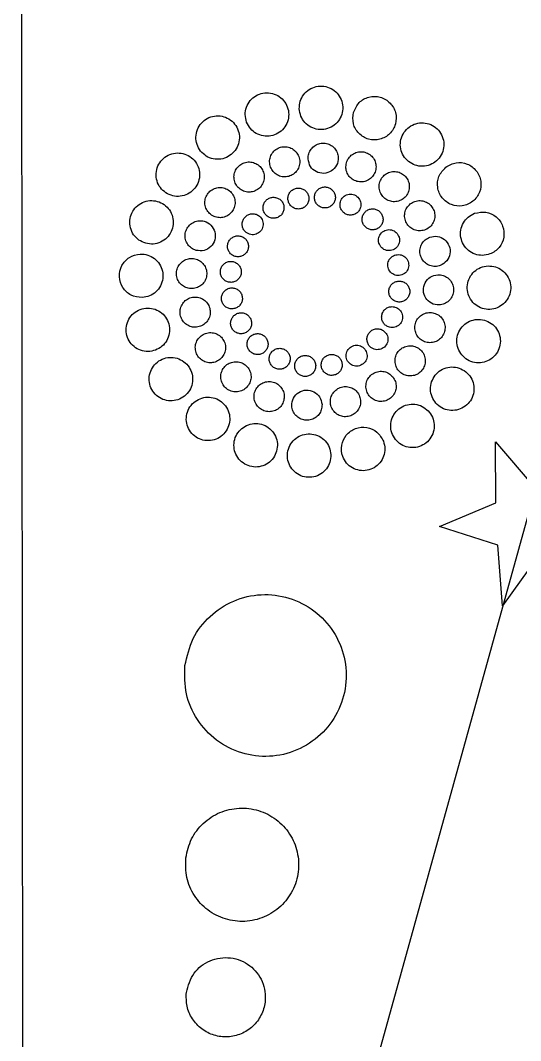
# Model space of a CAD drawing. Extents: x -494 to 784, y 11 to 1214.
# Drawn here: x 6.8 to 132.7, y 340.3 to 597 of the extents above; entities that cross this region are included whole.
import ezdxf

# ---------------------------------------------------------------- set-up
doc = ezdxf.new("R2010")
doc.units = 0
doc.layers.add('Layer_1', color=7, linetype='CONTINUOUS')

msp = doc.modelspace()

# ---------------------------------------------------------------- linework, layer by layer
at = {"layer": 'Layer_1', "color": 3}
msp.add_line((340.093007, 1213.844937), (7.729113, 15.183946), dxfattribs=at)
at = {"layer": 'Layer_1', "color": 7}
for p, q in [((7.729102, 15.183918), (6.826574, 922.74871)), ((77.010985, 574.768835), (77.010985, 574.768835)), ((90.655235, 573.866107), (90.655235, 573.866107)), ((63.755575, 571.411082), (63.755575, 571.411082)), ((103.352717, 568.791243), (103.352717, 568.791243)), ((52.186529, 564.12153), (52.186529, 564.12153)), ((69.772162, 560.093669), (69.772162, 560.093669)), ((79.235827, 562.146107), (79.235827, 562.146107)), ((88.870548, 561.173668), (88.870548, 561.173668)), ((113.860531, 560.041036), (113.860531, 560.041036)), ((97.7332, 557.271514), (97.7332, 557.271514)), ((61.405915, 555.21726), (61.405915, 555.21726)), ((43.436303, 553.613707), (43.436303, 553.613707)), ((80.826723, 552.330816), (80.826723, 552.330816)), ((74.318284, 551.250388), (74.318284, 551.250388)), ((87.350485, 551.347148), (87.350485, 551.347148)), ((104.95626, 550.821649), (104.95626, 550.821649)), ((54.95604, 547.994184), (54.95604, 547.994184)), ((68.462267, 548.211619), (68.462267, 548.211619)), ((93.250975, 548.395668), (93.250975, 548.395668)), ((121.15009, 548.471982), (121.15009, 548.471982)), ((63.831882, 543.511962), (63.831882, 543.511962)), ((97.950624, 543.765301), (97.950624, 543.765301)), ((109.832679, 542.455396), (109.832679, 542.455396)), ((38.36146, 540.916227), (38.36146, 540.916227)), ((51.053896, 539.131541), (51.053896, 539.131541)), ((60.880412, 537.611479), (60.880412, 537.611479)), ((100.98939, 537.909271), (100.98939, 537.909271)), ((124.507843, 535.21658), (124.507843, 535.21658)), ((111.885116, 532.991738), (111.885116, 532.991738)), ((50.081448, 529.496821), (50.081448, 529.496821)), ((59.896745, 531.087717), (59.896745, 531.087717)), ((102.069821, 531.400842), (102.069821, 531.400842)), ((37.458721, 527.271979), (37.458721, 527.271979)), ((60.977179, 524.579274), (60.977179, 524.579274)), ((101.086153, 524.87708), (101.086153, 524.87708)), ((110.912663, 523.35702), (110.912663, 523.35702)), ((123.605102, 521.572333), (123.605102, 521.572333)), ((52.133892, 520.033149), (52.133892, 520.033149)), ((64.015926, 518.723255), (64.015926, 518.723255)), ((98.134674, 518.976586), (98.134674, 518.976586)), ((40.816481, 514.016563), (40.816481, 514.016563)), ((68.715594, 514.092887), (68.715594, 514.092887)), ((93.504292, 514.276937), (93.504292, 514.276937)), ((107.010525, 514.494359), (107.010525, 514.494359)), ((57.010289, 511.666907), (57.010289, 511.666907)), ((74.616087, 511.141411), (74.616087, 511.141411)), ((87.648285, 511.238183), (87.648285, 511.238183)), ((81.139839, 510.157747), (81.139839, 510.157747)), ((118.530263, 508.874835), (118.530263, 508.874835)), ((100.560643, 507.271296), (100.560643, 507.271296)), ((64.233366, 505.217036), (64.233366, 505.217036)), ((48.106023, 502.447524), (48.106023, 502.447524)), ((73.096024, 501.314891), (73.096024, 501.314891)), ((92.194407, 502.394901), (92.194407, 502.394901)), ((82.730735, 500.342458), (82.730735, 500.342458)), ((109.78003, 498.367025), (109.78003, 498.367025)), ((58.613848, 493.697306), (58.613848, 493.697306)), ((98.210994, 491.077489), (98.210994, 491.077489)), ((126.491279, 475.558345), (126.388315, 490.950557)), ((126.388315, 490.950557), (136.409811, 479.267215)), ((71.311335, 488.622446), (71.311335, 488.622446)), ((84.955576, 487.719733), (84.955576, 487.719733)), ((112.282923, 469.637695), (126.491279, 475.558345)), ((126.953621, 464.979164), (112.282923, 469.637695)), ((128.193866, 449.636639), (126.953621, 464.979164)), ((137.157893, 462.14973), (128.193866, 449.636639)), ((48.24577, 434.629574), (48.24577, 434.629574)), ((48.448623, 386.252279), (48.448623, 386.252279)), ((48.590624, 352.388202), (48.590624, 352.388202))]:
    msp.add_line(p, q, dxfattribs=at)
for points, knots in [([(77.010985, 574.768835), (77.104212, 574.132697), (77.289332, 572.869525), (78.368621, 571.236701), (79.89607, 570.054424), (81.748957, 569.472957), (83.684418, 569.557543), (85.47696, 570.298326), (86.905644, 571.609794), (87.800473, 573.328894), (88.05511, 575.251497), (87.633717, 577.144555), (86.592326, 578.779036), (85.054677, 579.960866), (83.204345, 580.542445), (81.268884, 580.457859), (79.473788, 579.716964), (78.055303, 578.405942), (77.122576, 576.685186), (77.04836, 575.410681), (77.010985, 574.768835)], [0, 0, 0, 0, 1.909069, 3.790816, 5.699884, 7.608953, 9.4907, 11.399769, 13.308837, 15.190584, 17.099653, 19.008722, 20.890469, 22.799537, 24.708606, 26.590353, 28.499422, 30.40849, 32.290237, 34.199306, 34.199306, 34.199306, 34.199306]), ([(63.755575, 571.411082), (64.040817, 570.834888), (64.607218, 569.690745), (66.138253, 568.471355), (67.956287, 567.818952), (69.89817, 567.838517), (71.712765, 568.517053), (73.188658, 569.775505), (74.142152, 571.464273), (74.461953, 573.375751), (74.110011, 575.282942), (73.124255, 576.95313), (71.628752, 578.185806), (69.801155, 578.834634), (67.861667, 578.815964), (66.047072, 578.137428), (64.568784, 576.87808), (63.624853, 575.192888), (63.269519, 573.268124), (63.59278, 572.033063), (63.755575, 571.411082)], [0, 0, 0, 0, 1.909069, 3.790815, 5.699884, 7.608952, 9.490699, 11.399768, 13.308836, 15.190583, 17.099652, 19.00872, 20.890467, 22.799535, 24.708604, 26.590351, 28.499419, 30.408488, 32.290234, 34.199303, 34.199303, 34.199303, 34.199303]), ([(90.655235, 573.866107), (90.542445, 572.896605), (90.320212, 570.986357), (91.860031, 568.38853), (94.390686, 566.882461), (97.364308, 566.862308), (99.937523, 568.319675), (101.450425, 570.872824), (101.468334, 573.840503), (100.013042, 576.414892), (97.453644, 577.928932), (94.508765, 577.941114), (91.851024, 576.507184), (91.057811, 574.755257), (90.655235, 573.866107)], [0, 0, 0, 0, 2.860391, 5.635944, 8.496335, 11.356727, 14.132279, 16.992671, 19.853062, 22.628615, 25.489006, 28.349397, 31.12495, 33.985341, 33.985341, 33.985341, 33.985341]), ([(52.186529, 564.12153), (52.635864, 563.661681), (53.528103, 562.748564), (55.361016, 562.061971), (57.291672, 562.003302), (59.132468, 562.621985), (60.64857, 563.828051), (61.663345, 565.480987), (62.048313, 567.381747), (61.761783, 569.298494), (60.837712, 571.003584), (59.384086, 572.287412), (57.58086, 572.997621), (55.642213, 573.049934), (53.803419, 572.432843), (52.287317, 571.226776), (51.270541, 569.572249), (50.893563, 567.677845), (51.150405, 565.737481), (51.839499, 564.662762), (52.186529, 564.12153)], [0, 0, 0, 0, 1.909069, 3.790815, 5.699884, 7.608952, 9.490699, 11.399768, 13.308836, 15.190583, 17.099652, 19.00872, 20.890467, 22.799535, 24.708604, 26.590351, 28.499419, 30.408488, 32.290234, 34.199303, 34.199303, 34.199303, 34.199303]), ([(103.352717, 568.791243), (103.054227, 568.221799), (102.461518, 567.091061), (102.374931, 565.135688), (102.915739, 563.281395), (104.072978, 561.721878), (105.688517, 560.652673), (107.574135, 560.19835), (109.500827, 560.419591), (111.23522, 561.284404), (112.571303, 562.690151), (113.343101, 564.469356), (113.461322, 566.403792), (112.912, 568.263721), (111.756893, 569.821826), (110.141354, 570.89103), (108.253604, 571.346765), (106.335426, 571.119889), (104.569399, 570.276012), (103.760222, 569.288538), (103.352717, 568.791243)], [0, 0, 0, 0, 1.909069, 3.790816, 5.699884, 7.608953, 9.4907, 11.399769, 13.308837, 15.190584, 17.099653, 19.008722, 20.890469, 22.799537, 24.708606, 26.590353, 28.499422, 30.40849, 32.290237, 34.199306, 34.199306, 34.199306, 34.199306]), ([(69.772162, 560.093669), (69.970246, 559.693534), (70.36358, 558.898991), (71.426799, 558.052192), (72.689322, 557.599134), (74.037853, 557.612721), (75.297988, 558.083927), (76.322914, 558.957852), (76.985062, 560.130608), (77.207147, 561.458023), (76.962742, 562.782461), (76.27819, 563.942314), (75.239646, 564.798339), (73.970481, 565.248914), (72.623614, 565.235949), (71.363479, 564.764743), (70.33689, 563.890196), (69.681383, 562.719924), (69.434623, 561.383282), (69.65911, 560.525601), (69.772162, 560.093669)], [0, 0, 0, 0, 1.325742, 2.632511, 3.958253, 5.283995, 6.590764, 7.916506, 9.242248, 10.549017, 11.874759, 13.200501, 14.507269, 15.833012, 17.158754, 18.465522, 19.791264, 21.117007, 22.423775, 23.749517, 23.749517, 23.749517, 23.749517]), ([(79.235827, 562.146107), (79.369386, 561.481588), (79.632543, 560.172259), (81.206993, 558.786973), (83.201624, 558.335243), (85.16971, 558.960445), (86.557142, 560.473756), (86.95561, 562.264302), (86.612417, 563.795384), (85.889619, 564.931111), (84.821702, 565.751645), (83.536777, 566.155568), (82.192699, 566.096815), (80.946107, 565.582308), (79.961048, 564.671875), (79.313321, 563.476906), (79.261782, 562.591833), (79.235827, 562.146107)], [0, 0, 0, 0, 1.986383, 3.91385, 5.900233, 7.886616, 9.814083, 11.800466, 13.126208, 14.432977, 15.758719, 17.084461, 18.39123, 19.716972, 21.042714, 22.349483, 23.675225, 23.675225, 23.675225, 23.675225]), ([(43.436303, 553.613707), (44.005747, 553.315216), (45.136485, 552.722507), (47.091858, 552.635921), (48.946152, 553.176728), (50.505669, 554.333968), (51.574873, 555.949507), (52.029196, 557.835125), (51.807956, 559.761816), (50.943142, 561.496209), (49.537396, 562.832293), (47.758191, 563.60409), (45.823754, 563.722311), (43.963826, 563.17299), (42.40572, 562.017883), (41.336516, 560.402344), (40.880782, 558.514593), (41.107657, 556.596416), (41.951534, 554.830388), (42.939008, 554.021211), (43.436303, 553.613707)], [0, 0, 0, 0, 1.909069, 3.790816, 5.699884, 7.608953, 9.4907, 11.399769, 13.308837, 15.190584, 17.099653, 19.008722, 20.890469, 22.799537, 24.708606, 26.590353, 28.499422, 30.40849, 32.290237, 34.199306, 34.199306, 34.199306, 34.199306]), ([(88.870548, 561.173668), (88.795608, 560.733521), (88.646801, 559.859526), (89.009228, 558.549507), (89.764329, 557.440883), (90.8633, 556.659229), (92.159738, 556.299753), (93.502601, 556.404337), (94.727619, 556.963916), (95.687524, 557.907279), (96.268282, 559.12243), (96.396211, 560.46314), (96.059171, 561.76612), (95.297236, 562.876639), (94.199977, 563.657818), (92.903539, 564.017294), (91.558965, 563.913184), (90.340779, 563.351711), (89.355488, 562.415387), (89.032969, 561.589558), (88.870548, 561.173668)], [0, 0, 0, 0, 1.325742, 2.632511, 3.958253, 5.283995, 6.590764, 7.916506, 9.242248, 10.549017, 11.874759, 13.200501, 14.507269, 15.833012, 17.158754, 18.465522, 19.791264, 21.117007, 22.423775, 23.749517, 23.749517, 23.749517, 23.749517]), ([(61.405915, 555.21726), (61.717953, 554.89792), (62.337564, 554.263811), (63.61042, 553.787011), (64.951154, 553.746268), (66.229484, 554.175909), (67.282333, 555.013455), (67.987038, 556.161327), (68.254377, 557.481299), (68.055398, 558.812374), (67.413681, 559.996465), (66.404219, 560.888012), (65.151978, 561.381212), (63.805696, 561.417541), (62.528756, 560.989005), (61.475907, 560.151459), (60.769812, 559.002482), (60.508022, 557.686924), (60.686385, 556.339449), (61.164922, 555.593116), (61.405915, 555.21726)], [0, 0, 0, 0, 1.325742, 2.632511, 3.958253, 5.283995, 6.590764, 7.916506, 9.242248, 10.549017, 11.874759, 13.200501, 14.507269, 15.833012, 17.158754, 18.465522, 19.791264, 21.117007, 22.423775, 23.749517, 23.749517, 23.749517, 23.749517]), ([(113.860531, 560.041036), (113.199424, 559.322988), (111.896817, 557.90819), (111.615593, 554.901422), (112.77769, 552.195504), (115.171556, 550.431349), (118.109949, 550.097887), (120.834616, 551.274166), (122.593463, 553.664542), (122.929295, 556.602665), (121.748628, 559.331926), (119.373331, 561.072738), (116.380331, 561.474845), (114.708851, 560.523745), (113.860531, 560.041036)], [0, 0, 0, 0, 2.860391, 5.635944, 8.496335, 11.356726, 14.132279, 16.99267, 19.853062, 22.628615, 25.489006, 28.349397, 31.12495, 33.985341, 33.985341, 33.985341, 33.985341]), ([(97.7332, 557.271514), (97.525915, 556.876067), (97.114311, 556.090832), (97.054182, 554.732935), (97.429742, 553.445231), (98.233381, 552.362233), (99.355283, 551.61973), (100.66474, 551.304228), (102.00272, 551.457867), (103.20716, 552.058432), (104.134995, 553.034645), (104.670966, 554.270204), (104.753064, 555.613562), (104.371591, 556.905179), (103.569433, 557.987197), (102.447531, 558.7297), (101.136593, 559.046182), (99.804525, 558.88863), (98.578118, 558.302604), (98.016189, 557.616858), (97.7332, 557.271514)], [0, 0, 0, 0, 1.325742, 2.632511, 3.958253, 5.283995, 6.590764, 7.916506, 9.242248, 10.549017, 11.874759, 13.200501, 14.507269, 15.833012, 17.158754, 18.465522, 19.791264, 21.117007, 22.423775, 23.749517, 23.749517, 23.749517, 23.749517]), ([(54.95604, 547.994184), (55.351488, 547.786899), (56.136722, 547.375295), (57.49462, 547.315166), (58.782324, 547.690726), (59.865322, 548.494365), (60.607825, 549.616267), (60.923327, 550.925724), (60.769688, 552.263704), (60.169123, 553.468143), (59.19291, 554.395979), (57.957351, 554.93195), (56.613992, 555.014048), (55.322376, 554.632574), (54.240358, 553.830417), (53.497855, 552.708515), (53.181373, 551.397577), (53.338925, 550.065509), (53.924951, 548.839101), (54.610696, 548.277173), (54.95604, 547.994184)], [0, 0, 0, 0, 1.325742, 2.632511, 3.958253, 5.283995, 6.590764, 7.916506, 9.242248, 10.549017, 11.874759, 13.200501, 14.507269, 15.833012, 17.158754, 18.465522, 19.791264, 21.117007, 22.423775, 23.749517, 23.749517, 23.749517, 23.749517]), ([(74.318284, 551.250388), (74.455843, 550.972516), (74.728991, 550.42075), (75.467338, 549.832696), (76.34409, 549.518072), (77.28057, 549.527507), (78.155663, 549.854733), (78.867418, 550.461626), (79.327243, 551.27604), (79.481468, 552.197856), (79.311743, 553.117605), (78.836359, 553.923058), (78.115148, 554.51752), (77.233784, 554.830419), (76.298459, 554.821416), (75.423366, 554.49419), (74.710456, 553.886865), (74.255243, 553.074176), (74.083882, 552.145952), (74.239775, 551.55034), (74.318284, 551.250388)], [0, 0, 0, 0, 0.920654, 1.828133, 2.748787, 3.669441, 4.57692, 5.497574, 6.418228, 7.325706, 8.246361, 9.167015, 10.074493, 10.995148, 11.915802, 12.82328, 13.743935, 14.664589, 15.572067, 16.492721, 16.492721, 16.492721, 16.492721]), ([(80.826723, 552.330816), (80.871682, 552.024036), (80.960956, 551.414868), (81.481447, 550.627433), (82.218064, 550.057277), (83.111624, 549.776863), (84.045006, 549.817654), (84.909465, 550.174899), (85.598453, 550.807359), (86.029986, 551.6364), (86.152786, 552.563581), (85.949568, 553.476514), (85.447354, 554.264748), (84.705818, 554.834689), (83.813489, 555.115157), (82.880107, 555.074366), (82.014417, 554.717067), (81.330348, 554.084822), (80.880538, 553.254982), (80.844747, 552.640348), (80.826723, 552.330816)], [0, 0, 0, 0, 0.920654, 1.828133, 2.748787, 3.669441, 4.57692, 5.497574, 6.418228, 7.325706, 8.246361, 9.167015, 10.074493, 10.995148, 11.915802, 12.82328, 13.743935, 14.664589, 15.572067, 16.492721, 16.492721, 16.492721, 16.492721]), ([(68.462267, 548.211619), (68.67896, 547.989856), (69.109245, 547.549502), (69.993173, 547.218391), (70.924238, 547.190097), (71.811968, 547.488459), (72.543113, 548.070088), (73.032491, 548.867222), (73.218143, 549.783869), (73.079963, 550.708227), (72.634327, 551.530512), (71.933311, 552.149642), (71.0637, 552.492142), (70.128781, 552.51737), (69.242017, 552.219776), (68.510872, 551.638147), (68.020529, 550.840246), (67.83873, 549.926664), (67.962593, 548.990917), (68.294911, 548.47263), (68.462267, 548.211619)], [0, 0, 0, 0, 0.920654, 1.828133, 2.748787, 3.669441, 4.57692, 5.497574, 6.418228, 7.325706, 8.246361, 9.167015, 10.074493, 10.995148, 11.915802, 12.82328, 13.743935, 14.664589, 15.572067, 16.492721, 16.492721, 16.492721, 16.492721]), ([(87.350485, 551.347148), (87.298443, 551.04149), (87.195105, 550.434549), (87.44679, 549.524814), (87.971167, 548.754935), (88.73434, 548.212122), (89.634647, 547.962477), (90.567179, 548.035142), (91.417929, 548.423599), (92.084371, 549.079227), (92.555689, 550.061655), (92.565671, 551.335469), (91.86317, 552.576124), (90.629078, 553.306507), (89.208851, 553.31232), (87.92716, 552.620819), (87.544629, 551.775944), (87.350485, 551.347148)], [0, 0, 0, 0, 0.920654, 1.828133, 2.748787, 3.669441, 4.57692, 5.497574, 6.418228, 7.325706, 8.246361, 9.625793, 10.964312, 12.343745, 13.723178, 15.061697, 16.441129, 16.441129, 16.441129, 16.441129]), ([(38.36146, 540.916227), (38.995272, 540.808313), (40.253825, 540.594031), (42.140252, 541.115926), (43.736671, 542.203272), (44.862253, 543.78579), (45.379897, 545.652661), (45.229296, 547.586383), (44.423504, 549.350409), (43.06506, 550.732672), (41.315244, 551.568963), (39.384621, 551.753182), (37.50833, 551.267843), (35.909183, 550.170658), (34.784285, 548.590605), (34.26664, 546.723734), (34.416558, 544.787547), (35.225079, 543.03336), (36.573386, 541.614541), (37.762578, 541.150114), (38.36146, 540.916227)], [0, 0, 0, 0, 1.909069, 3.790815, 5.699884, 7.608952, 9.490699, 11.399768, 13.308836, 15.190583, 17.099652, 19.00872, 20.890467, 22.799535, 24.708604, 26.590351, 28.499419, 30.408488, 32.290234, 34.199303, 34.199303, 34.199303, 34.199303]), ([(93.250975, 548.395668), (93.107027, 548.121052), (92.821191, 547.57575), (92.779435, 546.632766), (93.040241, 545.738527), (93.598323, 544.986445), (94.377422, 544.470818), (95.286767, 544.251719), (96.21592, 544.358413), (97.052336, 544.775472), (97.696667, 545.453398), (98.068869, 546.311425), (98.125881, 547.244313), (97.860969, 548.141269), (97.303915, 548.89267), (96.524816, 549.408297), (95.614443, 549.628077), (94.689396, 549.518665), (93.837724, 549.111703), (93.447495, 548.635491), (93.250975, 548.395668)], [0, 0, 0, 0, 0.920654, 1.828133, 2.748787, 3.669441, 4.57692, 5.497574, 6.418228, 7.325706, 8.246361, 9.167015, 10.074493, 10.995148, 11.915802, 12.82328, 13.743935, 14.664589, 15.572067, 16.492721, 16.492721, 16.492721, 16.492721]), ([(104.95626, 550.821649), (104.63692, 550.509611), (104.002811, 549.89), (103.526011, 548.617144), (103.485268, 547.27641), (103.914909, 545.99808), (104.752455, 544.945231), (105.900327, 544.240526), (107.220299, 543.973187), (108.551374, 544.172166), (109.735465, 544.813883), (110.627012, 545.823345), (111.120212, 547.075586), (111.156541, 548.421868), (110.728005, 549.698808), (109.890459, 550.751657), (108.741482, 551.457752), (107.425923, 551.719542), (106.078449, 551.541179), (105.332116, 551.062642), (104.95626, 550.821649)], [0, 0, 0, 0, 1.325742, 2.632511, 3.958253, 5.283995, 6.590764, 7.916506, 9.242248, 10.549017, 11.874759, 13.200501, 14.507269, 15.833012, 17.158754, 18.465522, 19.791264, 21.117007, 22.423775, 23.749517, 23.749517, 23.749517, 23.749517]), ([(63.831882, 543.511962), (64.259737, 543.315751), (65.102757, 542.92915), (66.523701, 543.248252), (67.591668, 544.184481), (68.04376, 545.545383), (67.759884, 546.942576), (66.916572, 547.897315), (65.916297, 548.329467), (64.983192, 548.386973), (64.086294, 548.121927), (63.334877, 547.564909), (62.819254, 546.785801), (62.599474, 545.87543), (62.708885, 544.950382), (63.115848, 544.09871), (63.59206, 543.708482), (63.831882, 543.511962)], [0, 0, 0, 0, 1.379433, 2.717952, 4.097384, 5.476817, 6.815336, 8.194769, 9.115423, 10.022901, 10.943556, 11.86421, 12.771688, 13.692343, 14.612997, 15.520475, 16.44113, 16.44113, 16.44113, 16.44113]), ([(121.15009, 548.471982), (120.573895, 548.186741), (119.429753, 547.62034), (118.210364, 546.089305), (117.557959, 544.27127), (117.577528, 542.329391), (118.25605, 540.51478), (119.514552, 539.038951), (121.203139, 538.085216), (123.115286, 537.766309), (125.337842, 538.173051), (127.48693, 539.708867), (128.711996, 542.399518), (128.43312, 545.360016), (126.711854, 547.749642), (123.989642, 549.056954), (122.106059, 548.66892), (121.15009, 548.471982)], [0, 0, 0, 0, 1.909069, 3.790815, 5.699884, 7.608952, 9.490699, 11.399768, 13.308836, 15.190583, 17.099652, 19.960043, 22.735596, 25.595987, 28.456378, 31.231931, 34.092322, 34.092322, 34.092322, 34.092322]), ([(51.053896, 539.131541), (51.727163, 539.053215), (53.053729, 538.898887), (54.857745, 539.968202), (55.903741, 541.725616), (55.917311, 543.790575), (54.906807, 545.57774), (53.32703, 546.510015), (51.764832, 546.656749), (50.461334, 546.320287), (49.350955, 545.558196), (48.569738, 544.460979), (48.210273, 543.16453), (48.31438, 541.819958), (48.875853, 540.601772), (49.812177, 539.616481), (50.638006, 539.293962), (51.053896, 539.131541)], [0, 0, 0, 0, 1.986383, 3.91385, 5.900233, 7.886616, 9.814083, 11.800466, 13.126208, 14.432977, 15.758719, 17.084461, 18.39123, 19.716972, 21.042714, 22.349483, 23.675225, 23.675225, 23.675225, 23.675225]), ([(97.950624, 543.765301), (97.631803, 543.41902), (97.003617, 542.736729), (96.867996, 541.286706), (97.428421, 539.981769), (98.58287, 539.130999), (99.99992, 538.970186), (101.313898, 539.53745), (102.162108, 540.690217), (102.324064, 542.107136), (101.754683, 543.42333), (100.609189, 544.262843), (99.165805, 544.45676), (98.359729, 543.998089), (97.950624, 543.765301)], [0, 0, 0, 0, 1.379433, 2.717952, 4.097384, 5.476817, 6.815336, 8.194769, 9.574201, 10.91272, 12.292153, 13.671585, 15.010105, 16.389537, 16.389537, 16.389537, 16.389537]), ([(60.880412, 537.611479), (61.18607, 537.559437), (61.793011, 537.456099), (62.702746, 537.707784), (63.472624, 538.232161), (64.01544, 538.995335), (64.265075, 539.895639), (64.192447, 540.828183), (63.803851, 541.67889), (63.148738, 542.34549), (62.304883, 542.748795), (61.373834, 542.837634), (60.468987, 542.603578), (59.697794, 542.074457), (59.155308, 541.312472), (58.905672, 540.412167), (58.97797, 539.478435), (59.367882, 538.632473), (60.018107, 537.948243), (60.591599, 537.724272), (60.880412, 537.611479)], [0, 0, 0, 0, 0.920654, 1.828133, 2.748787, 3.669441, 4.57692, 5.497574, 6.418228, 7.325706, 8.246361, 9.167015, 10.074493, 10.995148, 11.915802, 12.82328, 13.743935, 14.664589, 15.572067, 16.492721, 16.492721, 16.492721, 16.492721]), ([(109.832679, 542.455396), (109.432543, 542.257312), (108.638, 541.863978), (107.791202, 540.800759), (107.338143, 539.538235), (107.351732, 538.189708), (107.822929, 536.929561), (108.696888, 535.90468), (109.869518, 535.242364), (111.197398, 535.0209), (112.74084, 535.30336), (114.233263, 536.3699), (115.084003, 538.238407), (114.890339, 540.294309), (113.695015, 541.953771), (111.80459, 542.861627), (110.496546, 542.592159), (109.832679, 542.455396)], [0, 0, 0, 0, 1.325742, 2.632511, 3.958253, 5.283995, 6.590764, 7.916506, 9.242248, 10.549017, 11.874759, 13.861142, 15.788609, 17.774992, 19.761375, 21.688842, 23.675225, 23.675225, 23.675225, 23.675225]), ([(37.458721, 527.271979), (38.094859, 527.365206), (39.358031, 527.550326), (40.990855, 528.629615), (42.173133, 530.157065), (42.754595, 532.009949), (42.670027, 533.945422), (41.929177, 535.737917), (40.617956, 537.166776), (38.897943, 538.06096), (36.658477, 538.360933), (34.139978, 537.564389), (32.143415, 535.383995), (31.493797, 532.482216), (32.392384, 529.677646), (34.57738, 527.593108), (36.488684, 527.380091), (37.458721, 527.271979)], [0, 0, 0, 0, 1.909069, 3.790816, 5.699884, 7.608953, 9.4907, 11.399769, 13.308837, 15.190584, 17.099653, 19.960044, 22.735598, 25.595989, 28.45638, 31.231934, 34.092325, 34.092325, 34.092325, 34.092325]), ([(50.081448, 529.496821), (50.52321, 529.561562), (51.400413, 529.690117), (52.534319, 530.439624), (53.355344, 531.500352), (53.75914, 532.787079), (53.700401, 534.13115), (53.185967, 535.37597), (52.275226, 536.368112), (51.081407, 536.989521), (49.746266, 537.166352), (48.431642, 536.873718), (47.296586, 536.15053), (46.475871, 535.082718), (46.071996, 533.797765), (46.130736, 532.453695), (46.645247, 531.207101), (47.555679, 530.222042), (48.750648, 529.574315), (49.635721, 529.522776), (50.081448, 529.496821)], [0, 0, 0, 0, 1.325742, 2.632511, 3.958253, 5.283995, 6.590764, 7.916506, 9.242248, 10.549017, 11.874759, 13.200501, 14.507269, 15.833012, 17.158754, 18.465522, 19.791264, 21.117007, 22.423775, 23.749517, 23.749517, 23.749517, 23.749517]), ([(100.98939, 537.909271), (100.579167, 537.67846), (99.770887, 537.223683), (99.193821, 535.886538), (99.323569, 534.472288), (100.158614, 533.306414), (101.456614, 532.715579), (102.881576, 532.849037), (104.044495, 533.683272), (104.636377, 534.980795), (104.501591, 536.408519), (103.671585, 537.56092), (102.358769, 538.191376), (101.450407, 538.004245), (100.98939, 537.909271)], [0, 0, 0, 0, 1.379433, 2.717952, 4.097384, 5.476817, 6.815336, 8.194769, 9.574201, 10.91272, 12.292153, 13.671585, 15.010105, 16.389537, 16.389537, 16.389537, 16.389537]), ([(59.896745, 531.087717), (60.203524, 531.132676), (60.812693, 531.22195), (61.600127, 531.742441), (62.170284, 532.479058), (62.450698, 533.372619), (62.409907, 534.306001), (62.052661, 535.170459), (61.420202, 535.859447), (60.591161, 536.290981), (59.66398, 536.41378), (58.751046, 536.210562), (57.962813, 535.708348), (57.392872, 534.966812), (57.112403, 534.074484), (57.153195, 533.141102), (57.510494, 532.275411), (58.142739, 531.591343), (58.972578, 531.141532), (59.587213, 531.105741), (59.896745, 531.087717)], [0, 0, 0, 0, 0.920654, 1.828133, 2.748787, 3.669441, 4.57692, 5.497574, 6.418228, 7.325706, 8.246361, 9.167015, 10.074493, 10.995148, 11.915802, 12.82328, 13.743935, 14.664589, 15.572067, 16.492721, 16.492721, 16.492721, 16.492721]), ([(124.507843, 535.21658), (123.871705, 535.123353), (122.608533, 534.938234), (120.975709, 533.858944), (119.793432, 532.331495), (119.211965, 530.478608), (119.296551, 528.543147), (120.037334, 526.750606), (121.348802, 525.321921), (123.067902, 524.427093), (124.990505, 524.172455), (126.883563, 524.593849), (128.518044, 525.635239), (129.699874, 527.172888), (130.281453, 529.023221), (130.196867, 530.958682), (129.455972, 532.753778), (128.14495, 534.172262), (126.424194, 535.10499), (125.149688, 535.179205), (124.507843, 535.21658)], [0, 0, 0, 0, 1.909069, 3.790816, 5.699884, 7.608953, 9.4907, 11.399769, 13.308837, 15.190584, 17.099653, 19.008722, 20.890469, 22.799537, 24.708606, 26.590353, 28.499422, 30.40849, 32.290237, 34.199306, 34.199306, 34.199306, 34.199306]), ([(111.885116, 532.991738), (111.220597, 532.858179), (109.911269, 532.595023), (108.525983, 531.020572), (108.074253, 529.025941), (108.699455, 527.057856), (110.212765, 525.670423), (112.003311, 525.271955), (113.534394, 525.615149), (114.670121, 526.337946), (115.490655, 527.405863), (115.894578, 528.690788), (115.835825, 530.034866), (115.321318, 531.281458), (114.410885, 532.266517), (113.215916, 532.914245), (112.330842, 532.965783), (111.885116, 532.991738)], [0, 0, 0, 0, 1.986383, 3.91385, 5.900233, 7.886616, 9.814083, 11.800466, 13.126208, 14.432977, 15.758719, 17.084461, 18.39123, 19.716972, 21.042714, 22.349483, 23.675225, 23.675225, 23.675225, 23.675225]), ([(60.977179, 524.579274), (61.25505, 524.716832), (61.806817, 524.989981), (62.394871, 525.728327), (62.709495, 526.60508), (62.70006, 527.541559), (62.372833, 528.416653), (61.765941, 529.128407), (60.951527, 529.588232), (60.029711, 529.742458), (59.109962, 529.572733), (58.304509, 529.097349), (57.710047, 528.376138), (57.397148, 527.494773), (57.406151, 526.559449), (57.733377, 525.684355), (58.340702, 524.971446), (59.153391, 524.516232), (60.081615, 524.344871), (60.677227, 524.500765), (60.977179, 524.579274)], [0, 0, 0, 0, 0.920654, 1.828133, 2.748787, 3.669441, 4.57692, 5.497574, 6.418228, 7.325706, 8.246361, 9.167015, 10.074493, 10.995148, 11.915802, 12.82328, 13.743935, 14.664589, 15.572067, 16.492721, 16.492721, 16.492721, 16.492721]), ([(102.069821, 531.400842), (101.763041, 531.355884), (101.153873, 531.266609), (100.366438, 530.746118), (99.796282, 530.009501), (99.515867, 529.115941), (99.556659, 528.182559), (99.913904, 527.3181), (100.546364, 526.629113), (101.375405, 526.197579), (102.302586, 526.074779), (103.215519, 526.277997), (104.003753, 526.780211), (104.573694, 527.521747), (104.854162, 528.414076), (104.813371, 529.347458), (104.456072, 530.213148), (103.823827, 530.897217), (102.993987, 531.347028), (102.379353, 531.382818), (102.069821, 531.400842)], [0, 0, 0, 0, 0.920654, 1.828133, 2.748787, 3.669441, 4.57692, 5.497574, 6.418228, 7.325706, 8.246361, 9.167015, 10.074493, 10.995148, 11.915802, 12.82328, 13.743935, 14.664589, 15.572067, 16.492721, 16.492721, 16.492721, 16.492721]), ([(52.133892, 520.033149), (52.534027, 520.231233), (53.32857, 520.624567), (54.175369, 521.687786), (54.628427, 522.95031), (54.61484, 524.29884), (54.143634, 525.558975), (53.269709, 526.583901), (52.096953, 527.246049), (50.769538, 527.468134), (49.4451, 527.223729), (48.285247, 526.539176), (47.429222, 525.500633), (46.978647, 524.231468), (46.991612, 522.884601), (47.462818, 521.624466), (48.337365, 520.597877), (49.507638, 519.942369), (50.844279, 519.69561), (51.70196, 519.920096), (52.133892, 520.033149)], [0, 0, 0, 0, 1.325742, 2.632511, 3.958253, 5.283995, 6.590764, 7.916506, 9.242248, 10.549017, 11.874759, 13.200501, 14.507269, 15.833012, 17.158754, 18.465522, 19.791264, 21.117007, 22.423775, 23.749517, 23.749517, 23.749517, 23.749517]), ([(40.816481, 514.016563), (41.392675, 514.301804), (42.536818, 514.868205), (43.756207, 516.39924), (44.408611, 518.217274), (44.389046, 520.159157), (43.71051, 521.973752), (42.452057, 523.449645), (40.763289, 524.403139), (38.851811, 524.72294), (36.94462, 524.370998), (35.274433, 523.385242), (34.041757, 521.889739), (33.392929, 520.062142), (33.411598, 518.122654), (34.090134, 516.308059), (35.349483, 514.829771), (37.034675, 513.88584), (38.959439, 513.530506), (40.1945, 513.853767), (40.816481, 514.016563)], [0, 0, 0, 0, 1.909069, 3.790815, 5.699884, 7.608952, 9.490699, 11.399768, 13.308836, 15.190583, 17.099652, 19.00872, 20.890467, 22.799535, 24.708604, 26.590351, 28.499419, 30.408488, 32.290234, 34.199303, 34.199303, 34.199303, 34.199303]), ([(101.086153, 524.87708), (100.780495, 524.929122), (100.173554, 525.03246), (99.263819, 524.780775), (98.49394, 524.256398), (97.951128, 523.493225), (97.701482, 522.592918), (97.774147, 521.660385), (98.162604, 520.809635), (98.818233, 520.143194), (99.800661, 519.671876), (101.074474, 519.661893), (102.31513, 520.364394), (103.045513, 521.598486), (103.051326, 523.018713), (102.359824, 524.300404), (101.51495, 524.682935), (101.086153, 524.87708)], [0, 0, 0, 0, 0.920654, 1.828133, 2.748787, 3.669441, 4.57692, 5.497574, 6.418228, 7.325706, 8.246361, 9.625793, 10.964312, 12.343745, 13.723178, 15.061697, 16.441129, 16.441129, 16.441129, 16.441129]), ([(64.015926, 518.723255), (64.23769, 518.939948), (64.678043, 519.370233), (65.009155, 520.254161), (65.037448, 521.185226), (64.739086, 522.072956), (64.157457, 522.804101), (63.360324, 523.293479), (62.443676, 523.479131), (61.519319, 523.340952), (60.697034, 522.895315), (60.077904, 522.194299), (59.735404, 521.324688), (59.710175, 520.38977), (60.007769, 519.503005), (60.589399, 518.77186), (61.3873, 518.281517), (62.300882, 518.099718), (63.236628, 518.223581), (63.754915, 518.555899), (64.015926, 518.723255)], [0, 0, 0, 0, 0.920654, 1.828133, 2.748787, 3.669441, 4.57692, 5.497574, 6.418228, 7.325706, 8.246361, 9.167015, 10.074493, 10.995148, 11.915802, 12.82328, 13.743935, 14.664589, 15.572067, 16.492721, 16.492721, 16.492721, 16.492721]), ([(110.912663, 523.35702), (110.472516, 523.43196), (109.598521, 523.580767), (108.288502, 523.21834), (107.179878, 522.463238), (106.398224, 521.364268), (106.038748, 520.06783), (106.143333, 518.724966), (106.702911, 517.499949), (107.646274, 516.540044), (108.861425, 515.959286), (110.202135, 515.831356), (111.505115, 516.168397), (112.615634, 516.930331), (113.396813, 518.02759), (113.756289, 519.324029), (113.652179, 520.668603), (113.090706, 521.886788), (112.154382, 522.872079), (111.328553, 523.194598), (110.912663, 523.35702)], [0, 0, 0, 0, 1.325742, 2.632511, 3.958253, 5.283995, 6.590764, 7.916506, 9.242248, 10.549017, 11.874759, 13.200501, 14.507269, 15.833012, 17.158754, 18.465522, 19.791264, 21.117007, 22.423775, 23.749517, 23.749517, 23.749517, 23.749517]), ([(123.605102, 521.572333), (122.97129, 521.680246), (121.712737, 521.894529), (119.82631, 521.372634), (118.229891, 520.285287), (117.104309, 518.70277), (116.586665, 516.835899), (116.737266, 514.902176), (117.543059, 513.138151), (118.901502, 511.755888), (120.651318, 510.919596), (122.581941, 510.735378), (124.458232, 511.220717), (126.057379, 512.317902), (127.182278, 513.897955), (127.699922, 515.764826), (127.550004, 517.701013), (126.741484, 519.4552), (125.393177, 520.874019), (124.203984, 521.338446), (123.605102, 521.572333)], [0, 0, 0, 0, 1.909069, 3.790815, 5.699884, 7.608952, 9.490699, 11.399768, 13.308836, 15.190583, 17.099652, 19.00872, 20.890467, 22.799535, 24.708604, 26.590351, 28.499419, 30.408488, 32.290234, 34.199303, 34.199303, 34.199303, 34.199303]), ([(98.134674, 518.976586), (97.860058, 519.120534), (97.314756, 519.40637), (96.371771, 519.448127), (95.477532, 519.187321), (94.725453, 518.629238), (94.209815, 517.85014), (93.990756, 516.940794), (94.097304, 516.011643), (94.514902, 515.175219), (95.303601, 514.423382), (96.511985, 514.020258), (97.909004, 514.304993), (98.984994, 515.252983), (99.429397, 516.601903), (99.167805, 518.034549), (98.482489, 518.659438), (98.134674, 518.976586)], [0, 0, 0, 0, 0.920654, 1.828133, 2.748787, 3.669441, 4.57692, 5.497574, 6.418228, 7.325706, 8.246361, 9.625793, 10.964312, 12.343745, 13.723178, 15.061697, 16.44113, 16.44113, 16.44113, 16.44113]), ([(57.010289, 511.666907), (57.329629, 511.978945), (57.963738, 512.598555), (58.440538, 513.871411), (58.481281, 515.212145), (58.05164, 516.490475), (57.214094, 517.543324), (56.066221, 518.248029), (54.74625, 518.515368), (53.415175, 518.316389), (52.231084, 517.674673), (51.339537, 516.66521), (50.846337, 515.41297), (50.810008, 514.066688), (51.238543, 512.789747), (52.07609, 511.736898), (53.225067, 511.030804), (54.540625, 510.769013), (55.8881, 510.947376), (56.634433, 511.425913), (57.010289, 511.666907)], [0, 0, 0, 0, 1.325742, 2.632511, 3.958253, 5.283995, 6.590764, 7.916506, 9.242248, 10.549017, 11.874759, 13.200501, 14.507269, 15.833012, 17.158754, 18.465522, 19.791264, 21.117007, 22.423775, 23.749517, 23.749517, 23.749517, 23.749517]), ([(68.715594, 514.092887), (68.859542, 514.367503), (69.145377, 514.912805), (69.187134, 515.855789), (68.926328, 516.750028), (68.368245, 517.50211), (67.589147, 518.017737), (66.679802, 518.236836), (65.750649, 518.130142), (64.914232, 517.713083), (64.269902, 517.035157), (63.8977, 516.17713), (63.840688, 515.244242), (64.1056, 514.347286), (64.662654, 513.595885), (65.441752, 513.080258), (66.352126, 512.860478), (67.277173, 512.96989), (68.128845, 513.376852), (68.519073, 513.853064), (68.715594, 514.092887)], [0, 0, 0, 0, 0.920654, 1.828133, 2.748787, 3.669441, 4.57692, 5.497574, 6.418228, 7.325706, 8.246361, 9.167015, 10.074493, 10.995148, 11.915802, 12.82328, 13.743935, 14.664589, 15.572067, 16.492721, 16.492721, 16.492721, 16.492721]), ([(74.616087, 511.141411), (74.668129, 511.447069), (74.771467, 512.05401), (74.519782, 512.963745), (73.995405, 513.733623), (73.232231, 514.276439), (72.331927, 514.526074), (71.399383, 514.453446), (70.548676, 514.06485), (69.882075, 513.409737), (69.478771, 512.565882), (69.389931, 511.634833), (69.623987, 510.729986), (70.153109, 509.958793), (70.915094, 509.416307), (71.815398, 509.166671), (72.749131, 509.238969), (73.595093, 509.628881), (74.279323, 510.279106), (74.503294, 510.852598), (74.616087, 511.141411)], [0, 0, 0, 0, 0.920654, 1.828133, 2.748787, 3.669441, 4.57692, 5.497574, 6.418228, 7.325706, 8.246361, 9.167015, 10.074493, 10.995148, 11.915802, 12.82328, 13.743935, 14.664589, 15.572067, 16.492721, 16.492721, 16.492721, 16.492721]), ([(93.504292, 514.276937), (93.158011, 514.595758), (92.47572, 515.223944), (91.025697, 515.359566), (89.72076, 514.799141), (88.86999, 513.644691), (88.709177, 512.227642), (89.276441, 510.913663), (90.429207, 510.065453), (91.846127, 509.903497), (93.162321, 510.472878), (94.001834, 511.618372), (94.195751, 513.061756), (93.73708, 513.867832), (93.504292, 514.276937)], [0, 0, 0, 0, 1.379433, 2.717952, 4.097384, 5.476817, 6.815336, 8.194769, 9.574202, 10.912721, 12.292153, 13.671586, 15.010105, 16.389538, 16.389538, 16.389538, 16.389538]), ([(107.010525, 514.494359), (106.615078, 514.701644), (105.829843, 515.113247), (104.471945, 515.173377), (103.184241, 514.797816), (102.101244, 513.994177), (101.358741, 512.872275), (101.043239, 511.562818), (101.196878, 510.224838), (101.797443, 509.020399), (102.773655, 508.092563), (104.009214, 507.556592), (105.352573, 507.474494), (106.64419, 507.855968), (107.726208, 508.658125), (108.468711, 509.780027), (108.785193, 511.090965), (108.62764, 512.423033), (108.041615, 513.649441), (107.355869, 514.211369), (107.010525, 514.494359)], [0, 0, 0, 0, 1.325742, 2.632511, 3.958253, 5.283995, 6.590764, 7.916506, 9.242248, 10.549017, 11.874759, 13.200501, 14.507269, 15.833012, 17.158754, 18.465522, 19.791264, 21.117007, 22.423775, 23.749517, 23.749517, 23.749517, 23.749517]), ([(48.106023, 502.447524), (48.565872, 502.896858), (49.478988, 503.789097), (50.165581, 505.62201), (50.22425, 507.552667), (49.605567, 509.393462), (48.399501, 510.909564), (46.746565, 511.924339), (44.845806, 512.309307), (42.929058, 512.022778), (41.223968, 511.098706), (39.94014, 509.64508), (39.229932, 507.841854), (39.177618, 505.903208), (39.794709, 504.064414), (41.000776, 502.548311), (42.655303, 501.531535), (44.549707, 501.154557), (46.490071, 501.411399), (47.56479, 502.100493), (48.106023, 502.447524)], [0, 0, 0, 0, 1.909069, 3.790815, 5.699884, 7.608952, 9.490699, 11.399768, 13.308836, 15.190583, 17.099652, 19.00872, 20.890467, 22.799535, 24.708604, 26.590351, 28.499419, 30.408488, 32.290234, 34.199303, 34.199303, 34.199303, 34.199303]), ([(64.233366, 505.217036), (64.440651, 505.612483), (64.852254, 506.397718), (64.912384, 507.755615), (64.536823, 509.043319), (63.733185, 510.126317), (62.611283, 510.86882), (61.301826, 511.184322), (59.963845, 511.030683), (58.759406, 510.430118), (57.83157, 509.453905), (57.2956, 508.218346), (57.213502, 506.874987), (57.594975, 505.583371), (58.397133, 504.501353), (59.519035, 503.75885), (60.829972, 503.442368), (62.16204, 503.59992), (63.388448, 504.185946), (63.950377, 504.871692), (64.233366, 505.217036)], [0, 0, 0, 0, 1.325742, 2.632511, 3.958253, 5.283995, 6.590764, 7.916506, 9.242248, 10.549017, 11.874759, 13.200501, 14.507269, 15.833012, 17.158754, 18.465522, 19.791264, 21.117007, 22.423775, 23.749517, 23.749517, 23.749517, 23.749517]), ([(81.139839, 510.157747), (81.09488, 510.464527), (81.005606, 511.073696), (80.485115, 511.86113), (79.748498, 512.431287), (78.854937, 512.711701), (77.921555, 512.670909), (77.057097, 512.313664), (76.368109, 511.681205), (75.936575, 510.852164), (75.813776, 509.924982), (76.016994, 509.012049), (76.519208, 508.223816), (77.260744, 507.653874), (78.153072, 507.373406), (79.086454, 507.414198), (79.952145, 507.771497), (80.636213, 508.403741), (81.086024, 509.233581), (81.121815, 509.848215), (81.139839, 510.157747)], [0, 0, 0, 0, 0.920654, 1.828133, 2.748787, 3.669441, 4.57692, 5.497574, 6.418228, 7.325706, 8.246361, 9.167015, 10.074493, 10.995148, 11.915802, 12.82328, 13.743935, 14.664589, 15.572067, 16.492721, 16.492721, 16.492721, 16.492721]), ([(87.648285, 511.238183), (87.510726, 511.516054), (87.237578, 512.067821), (86.499231, 512.655875), (85.622479, 512.970499), (84.685999, 512.961063), (83.810905, 512.633837), (83.099151, 512.026944), (82.639326, 511.212531), (82.485101, 510.290715), (82.654826, 509.370966), (83.13021, 508.565512), (83.851421, 507.971051), (84.732785, 507.658151), (85.66811, 507.667155), (86.543203, 507.994381), (87.256113, 508.601706), (87.711326, 509.414395), (87.882687, 510.342618), (87.726793, 510.93823), (87.648285, 511.238183)], [0, 0, 0, 0, 0.920654, 1.828133, 2.748787, 3.669441, 4.57692, 5.497574, 6.418228, 7.325706, 8.246361, 9.167015, 10.074493, 10.995148, 11.915802, 12.82328, 13.743935, 14.664589, 15.572067, 16.492721, 16.492721, 16.492721, 16.492721]), ([(100.560643, 507.271296), (100.248605, 507.590636), (99.628995, 508.224745), (98.356139, 508.701545), (97.015405, 508.742288), (95.737075, 508.312647), (94.684226, 507.475101), (93.979521, 506.327229), (93.712182, 505.007257), (93.911161, 503.676182), (94.552877, 502.492092), (95.56234, 501.600545), (96.81458, 501.107344), (98.160863, 501.071015), (99.437803, 501.499551), (100.490652, 502.337097), (101.196746, 503.486074), (101.458537, 504.801632), (101.280174, 506.149107), (100.801637, 506.89544), (100.560643, 507.271296)], [0, 0, 0, 0, 1.325742, 2.632511, 3.958253, 5.283995, 6.590764, 7.916506, 9.242248, 10.549017, 11.874759, 13.200501, 14.507269, 15.833012, 17.158754, 18.465522, 19.791264, 21.117007, 22.423775, 23.749517, 23.749517, 23.749517, 23.749517]), ([(118.530263, 508.874835), (117.960819, 509.173325), (116.830081, 509.766034), (114.874708, 509.852621), (113.020415, 509.311813), (111.460898, 508.154574), (110.391694, 506.539035), (109.937371, 504.653417), (110.158611, 502.726725), (111.023425, 500.992332), (112.429171, 499.656249), (114.208376, 498.884451), (116.142813, 498.76623), (118.002741, 499.315552), (119.560847, 500.470659), (120.630051, 502.086198), (121.085785, 503.973948), (120.85891, 505.892126), (120.015033, 507.658153), (119.027559, 508.46733), (118.530263, 508.874835)], [0, 0, 0, 0, 1.909069, 3.790816, 5.699884, 7.608953, 9.4907, 11.399769, 13.308837, 15.190584, 17.099653, 19.008722, 20.890469, 22.799537, 24.708606, 26.590353, 28.499422, 30.40849, 32.290237, 34.199306, 34.199306, 34.199306, 34.199306]), ([(73.096024, 501.314891), (73.170964, 501.755038), (73.319771, 502.629033), (72.957344, 503.939051), (72.202242, 505.047676), (71.103272, 505.82933), (69.806834, 506.188805), (68.46397, 506.084221), (67.238953, 505.524643), (66.279048, 504.58128), (65.69829, 503.366129), (65.57036, 502.025419), (65.907401, 500.722439), (66.669335, 499.61192), (67.766594, 498.830741), (69.063033, 498.471265), (70.407607, 498.575375), (71.625792, 499.136847), (72.611083, 500.073172), (72.933602, 500.899), (73.096024, 501.314891)], [0, 0, 0, 0, 1.325742, 2.632511, 3.958253, 5.283995, 6.590764, 7.916506, 9.242248, 10.549017, 11.874759, 13.200501, 14.507269, 15.833012, 17.158754, 18.465522, 19.791264, 21.117007, 22.423775, 23.749517, 23.749517, 23.749517, 23.749517]), ([(82.730735, 500.342458), (82.597176, 501.006977), (82.334019, 502.316306), (80.759569, 503.701592), (78.764937, 504.153322), (76.796852, 503.52812), (75.40942, 502.014809), (75.010951, 500.224263), (75.354145, 498.693181), (76.076942, 497.557454), (77.14486, 496.73692), (78.429785, 496.332997), (79.773862, 496.39175), (81.020455, 496.906257), (82.005514, 497.81669), (82.653241, 499.011659), (82.70478, 499.896732), (82.730735, 500.342458)], [0, 0, 0, 0, 1.986383, 3.91385, 5.900233, 7.886616, 9.814084, 11.800466, 13.126209, 14.432977, 15.758719, 17.084461, 18.39123, 19.716972, 21.042714, 22.349483, 23.675225, 23.675225, 23.675225, 23.675225]), ([(92.194407, 502.394901), (91.996323, 502.795036), (91.602989, 503.58958), (90.53977, 504.436378), (89.277247, 504.889436), (87.928716, 504.875849), (86.668581, 504.404644), (85.643655, 503.530718), (84.981507, 502.357963), (84.759422, 501.030548), (85.003827, 499.706109), (85.68838, 498.546257), (86.726924, 497.690232), (87.996088, 497.239657), (89.342955, 497.252622), (90.60309, 497.723827), (91.629679, 498.598375), (92.285187, 499.768647), (92.531946, 501.105289), (92.30746, 501.96297), (92.194407, 502.394901)], [0, 0, 0, 0, 1.325742, 2.632511, 3.958253, 5.283995, 6.590764, 7.916506, 9.242248, 10.549017, 11.874759, 13.200501, 14.507269, 15.833012, 17.158754, 18.465522, 19.791264, 21.117007, 22.423775, 23.749517, 23.749517, 23.749517, 23.749517]), ([(58.613848, 493.697306), (58.912338, 494.26675), (59.505047, 495.397488), (59.591634, 497.352861), (59.050826, 499.207155), (57.893587, 500.766671), (56.278048, 501.835876), (54.39243, 502.290199), (52.465738, 502.068958), (50.731346, 501.204145), (49.395262, 499.798398), (48.623465, 498.019193), (48.505243, 496.084757), (49.054565, 494.224829), (50.209672, 492.666723), (51.825211, 491.597519), (53.712962, 491.141784), (55.631139, 491.36866), (57.397166, 492.212537), (58.206343, 493.200011), (58.613848, 493.697306)], [0, 0, 0, 0, 1.909069, 3.790816, 5.699884, 7.608953, 9.4907, 11.399769, 13.308837, 15.190584, 17.099653, 19.008722, 20.890469, 22.799537, 24.708606, 26.590353, 28.499422, 30.40849, 32.290237, 34.199306, 34.199306, 34.199306, 34.199306]), ([(109.78003, 498.367025), (109.330695, 498.826874), (108.438457, 499.739991), (106.605544, 500.426583), (104.674887, 500.485253), (102.834092, 499.86657), (101.317989, 498.660503), (100.303215, 497.007568), (99.918246, 495.106808), (100.204776, 493.190061), (101.128848, 491.48497), (102.582474, 490.201143), (104.385699, 489.490934), (106.324346, 489.438621), (108.16314, 490.055712), (109.679243, 491.261778), (110.696018, 492.916306), (111.072997, 494.810709), (110.816154, 496.751073), (110.12706, 497.825792), (109.78003, 498.367025)], [0, 0, 0, 0, 1.909069, 3.790815, 5.699884, 7.608952, 9.490699, 11.399768, 13.308836, 15.190583, 17.099652, 19.00872, 20.890467, 22.799535, 24.708604, 26.590351, 28.499419, 30.408488, 32.290234, 34.199303, 34.199303, 34.199303, 34.199303]), ([(71.311335, 488.622446), (71.419249, 489.256258), (71.633531, 490.514811), (71.111636, 492.401237), (70.02429, 493.997657), (68.441773, 495.123238), (66.574902, 495.640883), (64.641179, 495.490282), (62.877153, 494.684489), (61.49489, 493.326046), (60.658599, 491.576229), (60.47438, 489.645606), (60.959719, 487.769316), (62.056904, 486.170169), (63.636957, 485.04527), (65.503828, 484.527625), (67.440015, 484.677543), (69.194202, 485.486064), (70.613021, 486.834371), (71.077448, 488.023564), (71.311335, 488.622446)], [0, 0, 0, 0, 1.909069, 3.790815, 5.699884, 7.608952, 9.490699, 11.399768, 13.308836, 15.190583, 17.099652, 19.00872, 20.890467, 22.799535, 24.708604, 26.590351, 28.499419, 30.408488, 32.290234, 34.199303, 34.199303, 34.199303, 34.199303]), ([(84.955576, 487.719733), (84.862349, 488.355871), (84.67723, 489.619043), (83.59794, 491.251867), (82.070491, 492.434144), (80.217604, 493.015611), (78.282143, 492.931025), (76.489602, 492.190242), (75.060917, 490.878774), (74.166089, 489.159674), (73.911451, 487.237072), (74.332845, 485.344013), (75.374235, 483.709533), (76.911884, 482.527702), (78.762217, 481.946123), (80.697677, 482.030709), (82.492774, 482.771604), (83.911258, 484.082626), (84.843986, 485.803382), (84.918201, 487.077887), (84.955576, 487.719733)], [0, 0, 0, 0, 1.909069, 3.790816, 5.699884, 7.608953, 9.4907, 11.399769, 13.308837, 15.190584, 17.099653, 19.008722, 20.890469, 22.799537, 24.708606, 26.590353, 28.499422, 30.40849, 32.290237, 34.199306, 34.199306, 34.199306, 34.199306]), ([(98.210994, 491.077489), (97.732382, 491.92813), (96.789352, 493.604183), (94.016678, 494.800756), (91.083975, 494.53183), (88.666845, 492.799835), (87.440127, 490.109938), (87.691181, 487.480435), (88.8425, 485.536301), (90.337768, 484.302532), (92.165428, 483.654), (94.1049, 483.67259), (95.919498, 484.351147), (97.397786, 485.61049), (98.341716, 487.295683), (98.69705, 489.220447), (98.373789, 490.455508), (98.210994, 491.077489)], [0, 0, 0, 0, 2.860391, 5.635944, 8.496335, 11.356727, 14.13228, 16.992671, 18.901739, 20.783486, 22.692555, 24.601623, 26.48337, 28.392438, 30.301507, 32.183254, 34.092322, 34.092322, 34.092322, 34.092322]), ([(48.24577, 434.629574), (48.196564, 432.237222), (48.098857, 427.486756), (51.055825, 420.82929), (55.93501, 415.549851), (62.378406, 412.275491), (69.534701, 411.39512), (76.570145, 413.011309), (82.621155, 416.946111), (86.963414, 422.705623), (89.081016, 429.606006), (88.699019, 436.81389), (85.88218, 443.454117), (80.965281, 448.738195), (74.531331, 452.011394), (67.375036, 452.891764), (60.330146, 451.276738), (54.316851, 447.337296), (49.834461, 441.595023), (48.777872, 436.96252), (48.24577, 434.629574)], [0, 0, 0, 0, 7.105142, 14.108599, 21.213741, 28.318883, 35.32234, 42.427482, 49.532624, 56.536081, 63.641223, 70.746365, 77.749821, 84.854964, 91.960106, 98.963562, 106.068705, 113.173847, 120.177303, 127.282445, 127.282445, 127.282445, 127.282445]), ([(48.448623, 386.252279), (48.414179, 384.577632), (48.345784, 381.252306), (50.415662, 376.59208), (53.831092, 372.896473), (58.341468, 370.604421), (63.350875, 369.988162), (68.275686, 371.119493), (72.511393, 373.873855), (75.550974, 377.905513), (77.033296, 382.735781), (76.765898, 387.7813), (74.794111, 392.429459), (71.352281, 396.128314), (66.848516, 398.419553), (61.839109, 399.035812), (56.907687, 397.905294), (52.69838, 395.147685), (49.560707, 391.128094), (48.821095, 387.885341), (48.448623, 386.252279)], [0, 0, 0, 0, 4.9736, 9.876019, 14.849619, 19.823218, 24.725638, 29.699237, 34.672837, 39.575256, 44.548856, 49.522455, 54.424875, 59.398474, 64.372074, 69.274493, 74.248093, 79.221693, 84.124112, 89.097712, 89.097712, 89.097712, 89.097712]), ([(48.590624, 352.388202), (48.566513, 351.21595), (48.518636, 348.888221), (49.967551, 345.626064), (52.358353, 343.039136), (55.515612, 341.434709), (59.022214, 341.003292), (62.469518, 341.795358), (65.434751, 343.722914), (67.561576, 346.546912), (68.77627, 350.484337), (68.102915, 355.254208), (64.783235, 359.502549), (59.760001, 361.545787), (54.444843, 360.775146), (50.036884, 357.473713), (49.077524, 354.100299), (48.590624, 352.388202)], [0, 0, 0, 0, 3.48152, 6.913214, 10.394734, 13.876253, 17.307947, 20.789467, 24.270987, 27.702681, 31.184201, 36.400624, 41.462329, 46.678752, 51.895175, 56.95688, 62.173303, 62.173303, 62.173303, 62.173303])]:
    msp.add_open_spline(points, degree=3, knots=knots, dxfattribs=at)

doc.saveas('drawing.dxf')
